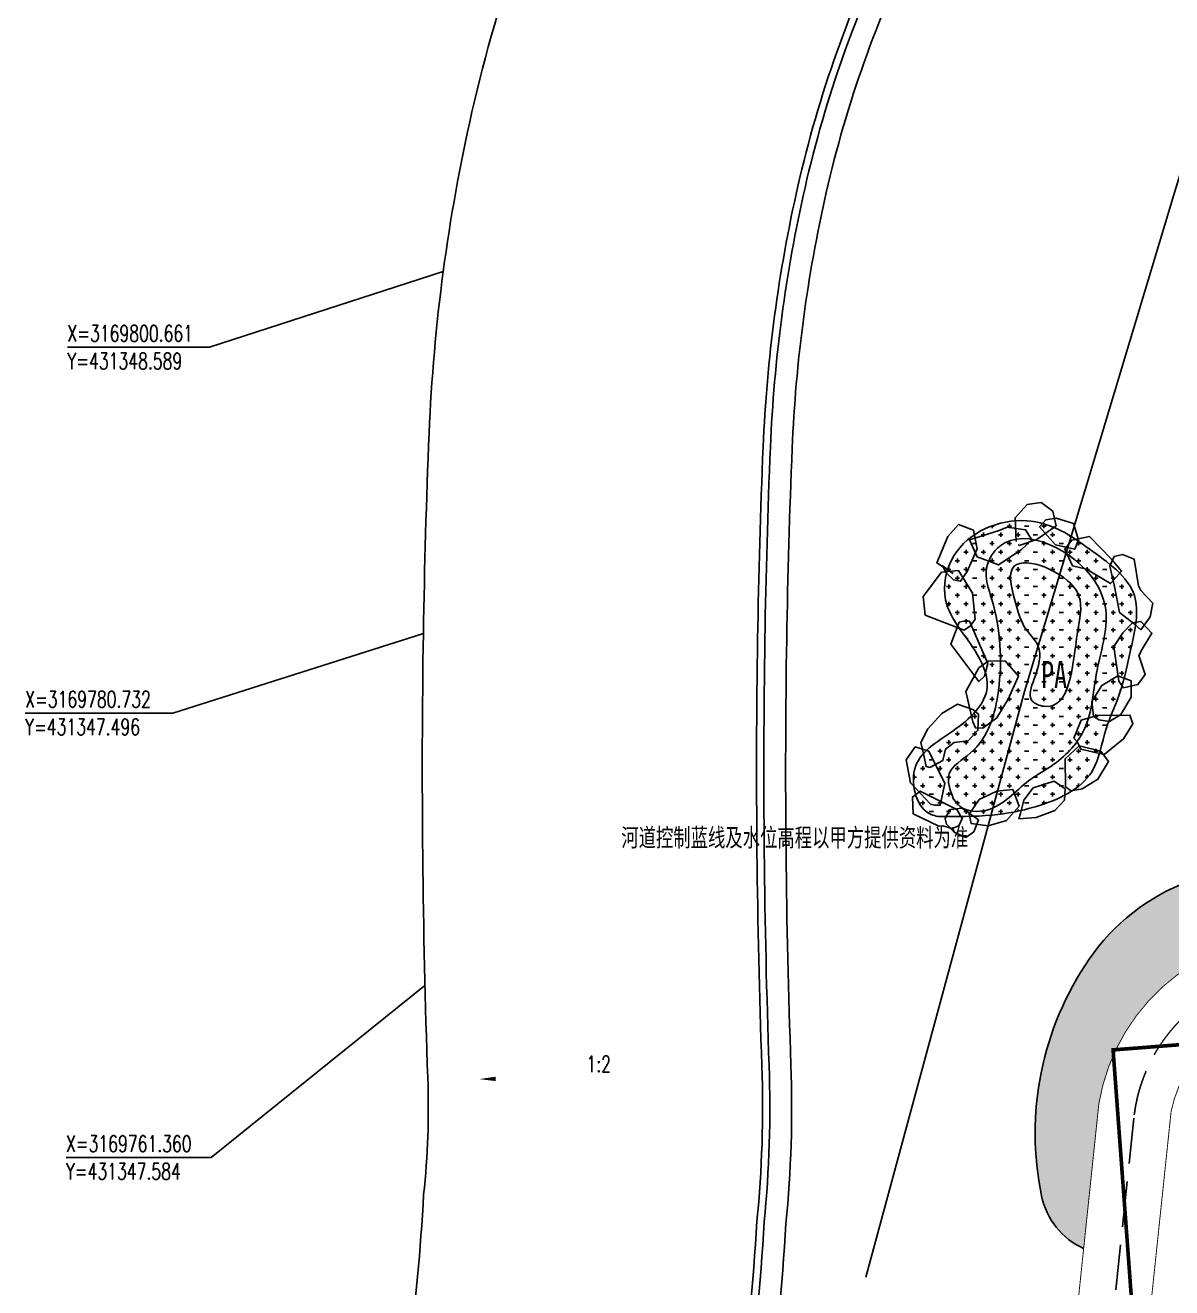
# Model space of a CAD drawing. Header units: millimetres. Extents: x -2430464 to 225692, y -180 to 1805330.
# Drawn here: x -67128 to -4021, y 1010215 to 1079704 of the extents above; entities that cross this region are included whole.
import ezdxf

# ---------------------------------------------------------------- set-up
doc = ezdxf.new("R2010")
doc.units = ezdxf.units.MM
doc.header["$LTSCALE"] = 1000
for name, pattern in [('!4#10#$0${ Gas Line }', [0]), ('CENTER', [2, 1.25, -0.25, 0.25, -0.25]), ('DASH', [0.35, 0.25, -0.1])]:
    doc.linetypes.add(name, pattern=pattern)
for name, color, linetype in [('00-建筑', 8, 'CONTINUOUS'), ('03LS-上木标注', 50, 'CONTINUOUS'), ('DIM_COOR', 3, 'CONTINUOUS'), ('DIM_SYMB', 3, 'CONTINUOUS'), ('LP-002-文字说明', 254, 'CONTINUOUS'), ('LP-003设计水位线', 172, 'CONTINUOUS'), ('LP-005等高线', 252, 'CONTINUOUS'), ('LP-007挡墙线', 36, 'CONTINUOUS'), ('LP-008景观石', 37, 'CONTINUOUS'), ('LP-009绿化边线', 82, 'CONTINUOUS'), ('LP-014绿化填充', 88, 'CONTINUOUS'), ('PUB_TEXT', 7, 'CONTINUOUS'), ('总图-道路中心线', 8, 'CONTINUOUS'), ('车行道', 8, 'CONTINUOUS')]:
    doc.layers.add(name, color=color, linetype=linetype)
doc.layers.add('红线', color=8, linetype='CONTINUOUS', lineweight=30)
doc.styles.add('_TCH_DIM', font='SIMPLEX.shx', dxfattribs={"width": 0.7, "bigfont": 'GBCBIG.shx'})
doc.styles.add('STYLE1', font='', dxfattribs={"width": 0.7})
doc.styles.get('STYLE1').set_extended_font_data('SimSun')
pattern_1 = [(0, (-431392709.98357, -3168734513.621448), (476.25, 476.25), [238.125, -714.375]), (90, (-431392590.92107, -3168734632.683948), (-476.25, 476.25), [238.125, -714.375])]

# ---------------------------------------------------------------- blocks, each defined once
blk = doc.blocks.new('酒店')
at = {"layer": '总图-道路中心线', "linetype": 'DASH', "ltscale": 10}
blk.add_lwpolyline([(-3144.543673336506, -16997.63249826431), (-3470.829827487469, -18056.58681344986, 0.0934709048535178), (-3928.497718155384, -22107.91692638397), (-2335.58865582943, -43620.73195362091, -0.3243272348594602), (-7887.549454629421, -52608.76719522476), (-13124.55876481533, -54762.76953935623, 0.2756905945630604), (-18651.94619518518, -62146.97821474075), (-22440.88651049137, -98255.01820468903, 0.0447953984150601), (-22465.05864489079, -99864.24153661728), (-19295.36797362566, -142325.3439860344, 0.03744431243648361), (-19117.31085282564, -143508.5618195534), (-10817.43231874704, -179903.0726265907, 0.3693723196138757)], format="xyb", dxfattribs=at)
at = {"layer": '红线', "linetype": 'CENTER', "ltscale": 200, "const_width": 200}
blk.add_lwpolyline([(-4442.04497385025, -20648.60587978363), (40041.94196778536, -17352.48669528961), (46317.01958835125, -102120.5746436119), (41609.89761346579, -102469.0260057449), (43477.96983975172, -128802.9123835564), (48265.97952091694, -128448.4731941223), (52448.13428020477, -184943.911796093), (17942.84317755699, -187502.1870651245), (17499.46331512928, -181512.7052588463), (-10653.40945905447, -183454.0795474052), (-13243.90523934364, -145849.5394163132), (-18510.76778578758, -146226.4762539864), (-22345.96801716089, -94368.39445543289), (-17166.51925075054, -93984.97843551636), (-19795.80228936672, -58382.26401853561), (-1638.928900659084, -56974.94173336029)], close=True, dxfattribs=at)
at = {"layer": '车行道', "color": 4, "linetype": 'DASH', "ltscale": 5}
blk.add_lwpolyline([(-3545.77398121357, -11507.72686672211, 100, 100, 0), (-5382.157308340073, -17467.66639280319, 100, 100, 0.09347090485771527), (-5923.037548303604, -22255.6019487381, 100, 100, 0), (-4439.855568826199, -42286.51289319992, 100, 50, -0.3223723010585181), (-9932.97649538517, -51250.10319662094, 50, 50, 0), (-14437.207444489, -53140.10293006897, 50, 50, 0.2435860306477557), (-20578.74957585335, -61344.77912378311, 50, 50, 0), (-24439.33410322666, -98135.57784509659, 50, 50, 0.04479540528453985), (-24466.19206023216, -99923.60390329361, 50, 50, 0), (-21289.81864088774, -142474.2282896042, 50, 50, 0.03744431243174948), (-21067.24724048376, -143953.2505693436, 50, 50, 0), (-12577.16195446253, -181181.8075203896, 50, 50, 0.3207635072881149), (-2140.692978680134, -188934.7517266273, 50, 50, 0), (7957.176358819008, -188256.1676168442, 50, 50, -0.1937547782918897), (14430.33964163065, -191380.1575760841, 50, 50, 0), (30270.83276426792, -210142.524971962, 50, 50, 0.1548228219619258), (36652.69026374817, -213893.4552812576, 50, 50, 0), (50004.07236379385, -218460.8600196838, 50, 50, 0.2426803096958687), (59940.62207096815, -216969.3873038292, 50, 50, -0.3087550294775956), (70084.93338876963, -216703.5044922829, 50, 50, 0)], format="xyseb", dxfattribs=at)
at = {"layer": '车行道', "color": 4, "linetype": 'DASH', "ltscale": 5, "const_width": 50}
blk.add_lwpolyline([(2728.868022739887, -53785.20986032486), (-7132.047844707966, -54464.04769134521, 0.09791195947930027), (-7356.745009422302, -54524.76961803436, -0.0005568783191539759), (-7378.722119748592, -54535.60407495499), (-12915.66591656208, -56839.41521453857, 0.2221829956687384), (-16600.5914247036, -61762.22101068497), (-20461.17593955994, -98553.01960706711, 0.04479540528510208), (-20477.29072350264, -99625.83532524109), (-17300.91730636358, -142176.4596824646, 0.03744431244661743), (-17167.37446463108, -143063.8730721474), (-8677.289246618748, -180292.4297251701, 0.2883576604599377)], format="xyb", dxfattribs=at)

msp = doc.modelspace()

# ---------------------------------------------------------------- hatches: boundary and pattern name
at = {"layer": 'LP-014绿化填充'}
h = msp.add_hatch(dxfattribs=at)
h.set_pattern_fill('CROSS', color=256, scale=300)
h.set_pattern_definition(pattern_1)
h.paths.add_polyline_path([(12607.71946153045, 1090711.728988571), (12823.34043255448, 1090307.690619392), (12583.87530478835, 1089230.749334259), (12304.48538932204, 1088752.111313267), (10088.1282068193, 1087967.935353203), (9688.581757873297, 1086944.75006382), (8814.443915575743, 1086759.440518303), (8880.412641972303, 1086655.054521484), (8605.250478118658, 1085880.068052692), (7879.79689887166, 1084830.080464764), (6804.13258638978, 1084430.08300869), (6701.903804332018, 1084516.117746754, 0.134829833461053), (6194.495641320944, 1078786.3460149, -0.1933882105002463), (4804.23594006896, 1072009.563762588), (4913.763536840677, 1072054.320141239), (5266.75694295764, 1071525.155979557), (5266.756943017244, 1070693.61950676), (4913.763536900282, 1070240.054157181), (2733.102642446756, 1068170.831179542, 0.01011528504298391), (2677.377099126577, 1067886.995341701, 0.0182744938258125), (2216.962566882372, 1064706.659878178), (2436.635267108679, 1064889.605308933), (3615.461504966021, 1064338.157895489), (3891.352179080248, 1063686.451901836), (3715.792986422777, 1062809.151492519), (2878.322330266237, 1062484.368562622), (3238.785522669554, 1061763.898580475), (2837.913422733545, 1059199.916079445), (2517.213354080915, 1058478.795713825), (1978.440595120192, 1058542.142393513, 0.07764658087458734), (3933.641642838717, 1048086.908965988, -0.4137390489833548), (-3110.47391757369, 1032576.324700756, 0.153609192449134), (-8572.633949369192, 1028295.430678768, 0.2043694624621591), (-11186.66256174445, 1015268.178862495, 0.2393939957058877), (-8870.032253950834, 1012374.533350868), (-8033.719478875399, 1020344.470223827, -0.06312597426496477), (-7230.258723407984, 1023029.215619488), (-7250.772192567587, 1023306.985328121), (-7096.987161666155, 1023318.905062122, -0.1703558393102774), (-1892.177347570658, 1028549.146417065), (2612.053881853819, 1030439.146268291, 0.3223722917383338), (8105.174528092146, 1039402.736453457), (6621.992528289557, 1059433.647674961, -0.09347089601586644), (7162.872735828161, 1064221.582783146), (8999.256115823984, 1070181.522479935), (12558.13069364429, 1081731.767029209, -0.07689559466046267), (16400.81890264153, 1091576.514083786, 0.09029263667917282)])
h.paths.add_polyline_path([(919.1278392970562, 1042051.340514584), (8343.708844870329, 1042051.340514584), (8343.708844870329, 1045017.820961399), (919.1278392970562, 1045017.820961399)], flags=25)
h.paths.add_polyline_path([(-309.2332615554333, 1038155.837222023), (9264.789084881544, 1038155.837222023), (9264.789084881544, 1041134.88750164), (-309.2332615554333, 1041134.88750164)], flags=25)
h.paths.add_polyline_path([(3216.840061098337, 1034126.727136536), (5468.516038745642, 1034126.727136536), (5468.516038745642, 1037021.978533192), (3216.840061098337, 1037021.978533192)], flags=24)
h.paths.add_polyline_path([(8434.62647458911, 1078477.82718174), (10686.30245223641, 1078477.82718174), (10686.30245223641, 1081373.078578396), (8434.62647458911, 1081373.078578396)], flags=24)
h = msp.add_hatch(dxfattribs=at)
h.set_pattern_fill('CROSS', color=256, scale=300)
h.set_pattern_definition(pattern_1)
edge = h.paths.add_edge_path()
edge.add_spline(control_points=[(-16907.16162618995, 1036157.810542984), (-15896.13943937421, 1036148.365191383), (-14076.04768237472, 1036131.361205501), (-11148.5269959867, 1036668.723128242), (-8163.216469377279, 1038016.426322384), (-7796.011604815722, 1040854.435720844), (-6771.029519408941, 1042994.559510155), (-6282.76582083106, 1045406.462044163), (-5495.930417150259, 1048727.570047302), (-8136.008944004774, 1050568.570098801), (-10089.05562099814, 1051983.406055851), (-12777.47751286626, 1052853.283498688), (-16148.88346764445, 1051421.351453228), (-16874.49460658431, 1047576.482345028), (-14869.62167212367, 1045680.105887813), (-13715.49002179503, 1042823.63510458), (-15993.16853943467, 1040722.703220768), (-18770.21624705195, 1039297.63598959), (-18013.81463035941, 1036413.540010853), (-17027.95747283101, 1036185.724493427), (-16907.16162618995, 1036157.810542984)], knot_values=[0, 0, 0, 0, 3010.359363746849, 5419.39666107141, 9100.163582385194, 11570.50522628696, 13482.18491196999, 16198.04258203826, 19116.8886909194, 22689.58219814964, 24537.18066661341, 26507.76523759223, 30959.98491066252, 33423.17886277143, 36898.19883780752, 38776.96273091668, 41832.02431015217, 44842.25294624132, 47475.26110614643, 47842.93036377047, 47842.93036377047, 47842.93036377047, 47842.93036377047], degree=3, periodic=0)

# ---------------------------------------------------------------- linework, layer by layer
at = {"layer": '03LS-上木标注', "color": 6}
msp.add_lwpolyline([(13974.01643005013, 1172738.378551884), (14137.01643005013, 1164151.378551884), (15014.01643005013, 1157216.378551884), (18026.01643005013, 1145600.378551884), (20117.01643005013, 1136409.378551884), (20772.01643005013, 1131597.378551884), (19417.01643005013, 1123890.378551884), (14152.01643005013, 1114760.378551884), (7855.016430050135, 1107146.378551884), (3830.016430050135, 1095740.378551884), (-3856.983569949865, 1070559.378551884), (-12127.98356994987, 1043031.378551884), (-20867.98356994987, 1010792.378551884)], dxfattribs=at)
at = {"layer": 'DIM_COOR', "color": 3}
for p, q in [((-44121.10483375192, 1066147.869313641), (-56984.36936590075, 1061980.30347578)), ((-56984.36936590075, 1061980.30347578), (-64805.36936590075, 1061980.30347578)), ((-45213.93359783292, 1046218.812017841), (-59010.10996028781, 1041843.296577854)), ((-59010.10996028781, 1041843.296577854), (-67128.10996028781, 1041843.296577854)), ((-45125.52870377898, 1026846.7978162), (-56898.24320432544, 1017381.276537819)), ((-56898.24320432544, 1017381.276537819), (-64884.24320432544, 1017381.276537819))]:
    msp.add_line(p, q, dxfattribs=at)
at = {"layer": 'DIM_SYMB'}
msp.add_lwpolyline([(-28973.98106512427, 1021834.561427517, 0, 0, 0), (-42136.18951198459, 1021700.429550095, 0, 240.0000000000001, 0), (-41236.236240834, 1021709.600687427, 0, 0, 0)], format="xyseb", dxfattribs=at)
at = {"layer": 'LP-003设计水位线', "color": 172, "linetype": 'Continuous', "elevation": -399406.105136265}
for points in [[(-35956.58538255095, 1093441.212775631, 0.05907287915013369), (-42539.09610828757, 1074933.710282249, 0.04558308982590193), (-44897.24220439792, 1057254.536760254, 0.006405415645850356), (-45213.93359783292, 1046218.812017841, 0.01290355649848048), (-44971.17276743054, 1021765.710637493, -0.03573753456633001), (-45200.73372611403, 1015340.271309299, -0.03730401368167223), (-47539.46692588925, 997408.680766983, -0.003456910827713171), (-49436.22363826632, 988560.9231762122, -0.004293231692269254), (-51542.01416578889, 979430.9169553947, 0.009616485241761435), (-53452.31376972795, 970726.3619865607, 0.005360977491280083), (-54940.51607182622, 962821.2676715087, 0.02616924543837323), (-56914.78389593959, 946855.57476799, 0.030260262455167), (-57088.88056382537, 929794.0765089225, 0.07279953180691652), (-52037.81769964099, 904306.3023313712, 0.01983038987459853)], [(-18033.07822725177, 1084567.211915893, 0.05907287914918113), (-23037.45604130626, 1070496.815568848, 0.04558308982635943), (-24914.46199223399, 1056424.780777378, 0.006405415645797217), (-25216.45478007197, 1045901.257403774, 0.01290355649850092), (-24983.93985590339, 1022480.217837257, -0.03362652637825089), (-25259.08660754561, 1013746.835124416, -0.03643201247022562), (-27955.26788428426, 993351.6932272147, -0.003456910827640737), (-29909.99340322614, 984233.5298723411, -0.0042932316923171), (-32092.97295835614, 974768.8577417564, 0.009616485241723812), (-33838.37782993913, 966815.6693433952, 0.005360977491211568), (-35247.23621067405, 959332.037339611, 0.02616924543851226), (-36964.75613829494, 945442.6372365188, 0.03026026245544055), (-37114.17447051406, 930799.6193894576, 0.07279953180669774), (-33189.29439428449, 910994.5883006286, 0.01983038987451865)]]:
    msp.add_lwpolyline(points, format="xyb", dxfattribs=at)
at = {"layer": 'LP-005等高线', "linetype": '!4#10#$0${ Gas Line }'}
for points in [[(-16907.16162618995, 1036157.810542984), (-13897.75302562118, 1036233.463525219), (-11531.86832866073, 1036687.391163273), (-8408.900304943323, 1038635.496871872), (-7632.886679381132, 1040980.788045807), (-6950.1040764153, 1042766.376782818), (-6268.730760067701, 1045395.371512337), (-6079.461326450109, 1048308.074670715), (-8558.9054466784, 1050880.329664154), (-10110.92710533738, 1051882.751168175), (-12003.63821837306, 1052431.247470779), (-16016.17929080129, 1050502.057444019), (-16470.42816838622, 1048081.110851688), (-14729.13707610965, 1045073.841465874), (-14180.25348177552, 1043277.044157906), (-16056.10907915235, 1040865.702823563), (-18175.93903854489, 1038728.462222977), (-17260.41721984744, 1036259.747624321), (-16907.16162618995, 1036157.810542984)], [(-16046.60757908225, 1037138.657984657), (-16275.89627948403, 1038494.324918671), (-15110.3435215652, 1039639.957848949), (-13562.63920137286, 1043076.8590769), (-13925.79894837737, 1048089.541646404), (-14212.4098239243, 1049846.180593414), (-13486.32521101832, 1051030.000638409), (-8269.990499287844, 1049120.61323349), (-7658.550236612558, 1047535.821175022), (-8174.679101258516, 1043976.283558769), (-8805.228619784117, 1041016.731009884), (-10505.79020950198, 1039030.966938419), (-11900.6372602284, 1038114.459132118), (-14193.52985677123, 1036510.573516769), (-15686.68024352193, 1036715.770778103), (-16046.60757908225, 1037138.657984657)], [(-12468.46793058515, 1047391.172128124), (-12683.73646584153, 1049941.826255245), (-9270.192549794912, 1048589.670527859), (-9208.687253981829, 1046284.86178915), (-11058.11313435435, 1042218.996464176), (-11713.96270361543, 1042527.410046024), (-11598.22224161029, 1043722.511761589), (-11386.04071518779, 1045553.719383163), (-12119.04313597083, 1046575.341657085), (-12468.46793058515, 1047391.172128124)]]:
    msp.add_spline(points, degree=3, dxfattribs=at)
at = {"layer": 'LP-007挡墙线', "linetype": 'Continuous', "elevation": -399406.105136265, "flags": 128}
for points in [[(-19466.9587996304, 1085277.131984634, 0.05907287915059892), (-24597.58724668622, 1070851.767145557, 0.04558308982601254), (-26513.0844091475, 1056491.16125576, 0.006405415645513489), (-26816.25308552384, 1045926.661773128, 0.01290355649856172), (-26582.91848883033, 1022423.057261391, -0.03375373748141951), (-26854.48202368617, 1013872.450519962, -0.03648925480357407), (-29522.00382342935, 993676.2521542739, -0.003456910827836071), (-31472.09182199836, 984579.7213362884, -0.004293231692229738), (-33648.89625498652, 975141.8224786948, 0.009616485241444522), (-35407.49270507693, 967128.5247549247, 0.005360977491451975), (-36822.69859960675, 959611.1757659148, 0.02616924543857628), (-38560.75835892558, 945555.6722387504, 0.03026026245478824), (-38712.15095797181, 930719.1759590339, 0.07279953180717796), (-34697.17625871301, 910459.5254229736, 0.01983038987379607), (-29743.34617075324, 898079.7211798858, -0.003665614306229812), (-26986.36349090934, 891787.5279549789, -0.0251651098526612), (-25369.22765669227, 887429.3880414199, 0.05061719903681619), (-23298.39143809676, 882614.0639914703, 0.1285110651481156), (-18512.94663819671, 877608.40269701, 0.03945112837687061), (-15366.03526982665, 875996.3818253707, 0.02615384743628172), (-10722.73929134011, 874342.1321453284, -0.02100034919277798), (-4575.339718729258, 872318.8955859374)], [(-19108.48865655065, 1085099.651967449, 0.05907287914975469), (-24207.55444535613, 1070763.029251499, 0.04558308982609867), (-26113.42880490422, 1056474.566136284, 0.006405415645656089), (-26416.30350914598, 1045920.31068079, 0.01290355649854687), (-26183.17383059859, 1022437.347405357, -0.03372106423033747), (-26455.62473508716, 1013841.115683479, -0.036474945500171), (-29130.31982675195, 993595.1124796104, -0.003456910827700915), (-31081.5672173202, 984493.1734704208, -0.004293231692300126), (-33259.91543081403, 975048.5812944602, 0.009616485241520728), (-35015.21398630738, 967050.3109020423, 0.005360977491305564), (-36428.83300235868, 959541.3911594581, 0.02616924543855564), (-38161.75780376792, 945527.4134883117, 0.0302602624554393), (-38312.65683612227, 930739.2868165206, 0.07279953180668504), (-34320.20579257607, 910593.2911423873, 0.01983038987411813), (-29378.15870067477, 898242.9330410194, -0.003665614306119282), (-26618.82228466868, 891945.3679427337, -0.02516510985178592), (-24987.68806520104, 887549.5027374458, 0.05061719903810855), (-22948.76561668515, 882808.387909336, 0.1285110651461265), (-18303.09997048974, 877948.938122673, 0.0394511283781946), (-15212.28108093143, 876365.6508998107, 0.02613499555014795), (-10611.75312379003, 874726.4426802825, -0.02126218625162217), (-4356.611728042364, 872663.9216098022, -0.02126218625162217)]]:
    msp.add_lwpolyline(points, format="xyb", dxfattribs=at)
at = {"layer": 'LP-008景观石', "color": 37, "linetype": 'Continuous', "elevation": -399665.2262947477, "flags": 128}
msp.add_lwpolyline([(-12592.87000510097, 1051286.964569969), (-12642.67821660638, 1052594.318555756), (-11975.42915847898, 1053326.386156959), (-11218.10082557797, 1053430.230442924), (-10570.97237327695, 1052967.589863701), (-10376.58380404115, 1052152.031548424), (-11449.16728296876, 1051396.504104538), (-12416.27590951324, 1051060.48099987), (-12469.60720834136, 1051117.401137276)], dxfattribs=at)
for points in [[(-16056.96120032668, 1049531.072009964), (-16943.6067815125, 1050114.597764416), (-16338.09476521611, 1051562.610027237), (-15754.19922098517, 1052232.584891243), (-14932.41499891877, 1051908.401877327), (-14737.79509320855, 1050892.635162754), (-15278.4338079989, 1049639.134543819), (-15646.06908962131, 1049098.831049843), (-16035.33278569579, 1049185.280159397), (-16424.5964820683, 1049552.685433788), (-16662.47321686149, 1049963.312969608)], [(-13523.27181950212, 1051902.015569134), (-15149.21268764138, 1051383.42643301), (-14734.08088180423, 1050449.961399479), (-13557.87011781335, 1050000.515951557), (-12312.46275702119, 1050830.263158245), (-11724.35140362382, 1051383.426433487), (-12070.29855629802, 1051936.589707298), (-13073.54171559215, 1052074.881673736)], [(-10386.99640926719, 1052567.5814995), (-9426.186026006937, 1052278.692919178), (-9148.348674923182, 1051376.287720604), (-9356.726688235998, 1050862.612185879), (-10412.50623485446, 1051098.62564127), (-11301.58814767003, 1052098.215549393), (-10954.29145815969, 1052486.940625591)], [(-8708.606026500463, 1049772.827813549), (-7391.842640310526, 1048975.549154682), (-6781.488248497248, 1049654.322413845), (-7330.246308535337, 1050316.019966526), (-8540.350907176733, 1051569.550605221), (-9521.68147394061, 1051362.72948782), (-9905.673795729876, 1050860.420813961), (-9475.430096834898, 1049945.154050274)], [(-6095.116379588842, 1046763.565188808), (-6891.277783244848, 1047372.44870512), (-7165.45679667592, 1048809.124875469), (-7420.848809450865, 1049924.682047291), (-7199.290301173925, 1050470.979577465), (-6729.866887718439, 1050572.097268505), (-6097.072551757097, 1050318.209615154), (-5852.940433889627, 1048853.39411108), (-5715.862717479467, 1048586.664880199), (-5068.035070806742, 1047895.242780132), (-5208.852108806372, 1047142.343317432), (-5727.081984728575, 1046430.978101177)], [(-15448.05742838979, 1046406.28285305), (-17587.26410833001, 1047233.841648979), (-17705.70087817311, 1048267.716660423), (-16691.07622846961, 1049605.312815113), (-15762.79803863168, 1049691.610524578), (-14985.64406833053, 1048440.312080307), (-14834.53179165721, 1047016.418215675), (-15093.58311513066, 1046649.65982954)], [(-15721.9655970037, 1046852.613144321), (-16187.42437246442, 1045634.342726631), (-14635.91104766726, 1043574.355368538), (-14325.61315974593, 1043884.462817593), (-14148.29837492108, 1044571.123741074), (-15145.70150408149, 1046896.913551731), (-15345.18213000894, 1046941.218548222)], [(-6932.452582210302, 1043596.975204868), (-7216.546310096979, 1045518.716289921), (-6718.877392619848, 1046267.325056477), (-6173.075671046972, 1046813.998600407), (-5715.301902800798, 1046890.021757526), (-5116.657420009375, 1046251.092518253), (-5655.404813796282, 1045358.127646847), (-5830.291856020689, 1045017.816867275), (-5481.651393920183, 1043968.196028156), (-5881.9066170156, 1043416.739719791), (-6670.688240081072, 1043242.314179821)], [(-14967.2643584311, 1041357.757991714), (-15352.03721192479, 1043038.464010162), (-14637.27876314521, 1044331.854013367), (-14128.07588991523, 1044695.555479927), (-13190.74877426028, 1044723.281357689), (-12457.0848082602, 1043879.770143433), (-13024.73861190677, 1042610.800731583), (-13643.31235685945, 1041577.618328018), (-14422.20707276464, 1041017.933724327), (-14831.46501651406, 1041031.385136528)], [(-8322.276633888483, 1041677.701133175), (-8412.990054756403, 1042483.476227207), (-7877.075057655573, 1043371.744822903), (-6990.868017226458, 1043886.149072094), (-6256.433298140764, 1043626.483083172), (-6249.402091652155, 1042720.365139408), (-6823.854453712702, 1041760.900515957), (-7452.024294704199, 1041382.959454937), (-8031.186058074236, 1041469.130707188)], [(-17656.8785277307, 1039429.542699261), (-17832.24919191003, 1040220.551826878), (-17442.7159525454, 1040974.731789989), (-16684.81323572993, 1041826.367513103), (-15810.39819440246, 1042327.20945303), (-14979.50967851281, 1042044.244910641), (-14659.39348778129, 1041778.062001629), (-14687.61747917533, 1040902.437537594), (-15236.0340910852, 1040317.832731647), (-16005.71599683166, 1040233.56132452), (-16474.11050632596, 1039865.465377254), (-16622.38614603877, 1039231.189030094), (-17328.50814160705, 1038852.639596386), (-17546.23923096061, 1038896.324409885)], [(-9406.136689573526, 1040458.178006573), (-9012.195234149694, 1041458.035630627), (-8099.559712439775, 1041717.410845203), (-6326.735663086176, 1041731.486462994), (-6161.215526789427, 1041255.816141529), (-6676.378766089678, 1040422.720899029), (-7734.696116119623, 1039571.3014435), (-9027.313749939203, 1039866.984483166), (-9213.813467651606, 1040252.912723942)], [(-17307.83534172177, 1036830.611925526), (-18402.36814126372, 1037998.799438877), (-18635.42183426023, 1039266.501617832), (-18137.612044245, 1039980.599066181), (-17396.16475227475, 1039755.351697369), (-16504.04720547795, 1037972.927838726), (-16761.76023033261, 1036776.141130848), (-17072.45997819304, 1036768.095497532)], [(-9875.425140947104, 1037790.870272083), (-9880.121674925089, 1039328.319628162), (-9115.52532979846, 1040044.707853718), (-7931.30514088273, 1039752.583232326), (-7497.698699742556, 1039177.66990797), (-8089.786876887083, 1038202.414607449), (-8956.954486638308, 1037670.250268383), (-9557.219660013914, 1037563.379779262)], [(-16847.73153349757, 1035628.223563118), (-18259.79673656821, 1036305.559193535), (-18287.54037901759, 1037224.190653725), (-17875.3903439343, 1037554.788999481), (-15860.06570515037, 1036535.6272649), (-15550.39709171653, 1036042.709315224), (-15731.98599055409, 1035633.287323875), (-16129.19636198878, 1035500.403581543), (-16629.86671796441, 1035640.347333832)], [(-15163.42610630393, 1036274.34517519), (-14619.85174450278, 1037088.707062168), (-13649.37583085895, 1037540.403886242), (-12768.76193276048, 1037646.416950626), (-12427.3627590239, 1036724.237840099), (-13116.61885300279, 1035925.909573002), (-14126.96412661672, 1035632.972855968), (-15067.02174153924, 1035776.337236805)], [(-12351.09346875548, 1036314.711889667), (-12165.27360448241, 1037047.520900173), (-11656.55841246247, 1037733.670914097), (-10491.60627582669, 1038091.875890179), (-9892.27553203702, 1037675.68126337), (-9930.588492900133, 1037046.160529537), (-10453.24251815677, 1036486.623549862), (-11492.75614920259, 1036106.275110645), (-12432.38582566381, 1036029.022428913)], [(-16433.27097246051, 1036169.072917385), (-16208.26978078485, 1036532.155892773), (-15565.79198804498, 1036612.079608364), (-14654.8750641048, 1035964.680154247), (-14923.277926296, 1035299.902663631), (-15359.5509441793, 1034999.897975368), (-16001.31936344504, 1035290.429375095), (-16413.72891274095, 1035730.591319485), (-16494.04763415456, 1036025.127197666)]]:
    msp.add_lwpolyline(points, close=True, dxfattribs=at)
at = {"layer": 'LP-009绿化边线', "linetype": 'Continuous', "elevation": -803505.2262947477, "flags": 128}
msp.add_lwpolyline([(1978.440595000982, 1058542.142392559, 0.07764658087359853), (3933.641642719507, 1048086.908965034, -0.4137390489850792), (-3110.473917633295, 1032576.324699802, 0.1536091924703148), (-8572.633950024843, 1028295.430676861, 0.2043694624502958), (-11186.66256162524, 1015268.178861542, 0.2393939956829726), (-8870.032254070044, 1012374.533349914)], format="xyb", dxfattribs=at)

# ---------------------------------------------------------------- block references
at = {"layer": '00-建筑'}
msp.add_blockref('酒店', (12545.03009691834, 1081689.24934618, -432010.2262947477), dxfattribs=at)

# ---------------------------------------------------------------- texts
at = {"layer": 'LP-002-文字说明', "color": 6, "insert": (-34320.95827165246, 1035497.372197552), "char_height": 1000, "width": 24924.11289850384, "attachment_point": 1, "style": 'STYLE1'}
msp.add_mtext('河道控制蓝线及水位高程以甲方提供资料为准', dxfattribs=at)
at = {"layer": 'LP-009绿化边线', "linetype": 'Continuous', "insert": (-11212.98298570514, 1044720.57253067, -1173545.700552385), "char_height": 1500, "width": 10368.11015280546, "attachment_point": 1, "style": 'STYLE1'}
msp.add_mtext('PA', dxfattribs=at)
at = {"layer": 'PUB_TEXT', "color": 7, "style": '_TCH_DIM', "width": 0.7058823529411765}
for s, p in [('X=3169800.661', (-64805.36936590075, 1062295.30347578)), ('Y=431348.589', (-64805.36936590075, 1060772.80347578)), ('X=3169780.732', (-67128.10996028781, 1042158.296577854)), ('Y=431347.496', (-67128.10996028781, 1040635.796577854)), ('X=3169761.360', (-64884.24320432544, 1017696.276537819)), ('Y=431347.584', (-64884.24320432544, 1016173.776537819))]:
    msp.add_text(s, height=892.5, dxfattribs=at).set_placement(p)
msp.add_text('1:2', height=892.5, rotation=0.5838628438688322, dxfattribs=at).set_placement((-36233.26013991237, 1022075.600780888))

doc.saveas('drawing.dxf')
